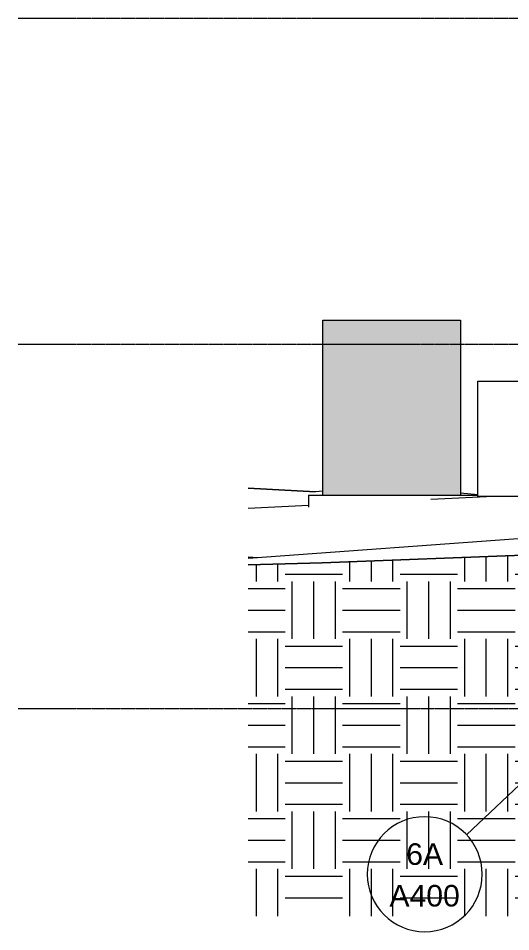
# Model space of a CAD drawing. Header units: inches. Extents: x 9661 to 16490, y -393 to 647.
# Drawn here: x 9660.5 to 9866.2, y -245.2 to 136 of the extents above; entities that cross this region are included whole.
import ezdxf

# ---------------------------------------------------------------- set-up
doc = ezdxf.new("R2010")
doc.units = ezdxf.units.IN
doc.header["$MEASUREMENT"] = 0
doc.linetypes.add('Grid Line 1_2_', pattern=[0.875, 0.5, -0.125, 0.125, -0.125])
for name, color, linetype, lineweight in [('0-1', 7, 'Continuous', 5), ('A-ANNO-SYMB', 150, 'Continuous', 9), ('A-FLOR-4', 55, 'Continuous', 9), ('A-FLOR-LEVL-1', 51, 'Grid Line 1_2_', 9), ('C-TOPO', 7, 'Continuous', 9), ('C-TOPO-1', 45, 'Continuous', 9), ('C-TOPO-2', 55, 'Continuous', 9), ('E-ELEC-EQPM-1', 55, 'Continuous', 9)]:
    doc.layers.add(name, color=color, linetype=linetype, lineweight=lineweight)
doc.styles.add('Arial', font='arial.ttf', dxfattribs={"height": 9})

# ---------------------------------------------------------------- blocks, each defined once
blk = doc.blocks.new('CTR  - Topography_rvt-1-BUILDING SECTION - EAST_WEST - LOOKING NORTH')
at = {"layer": 'C-TOPO-1'}
h = blk.add_hatch(dxfattribs=at)
h.set_pattern_fill('FP_12', color=256, style=0, pattern_type=2)
h.set_pattern_definition([(0, (10995.947, 72), (24, 24), [24, -24]), (0, (10995.947, 81), (24, 24), [24, -24]), (0, (10995.947, 90), (24, 24), [24, -24]), (90, (10998.947, 93), (-24, 24), [24, -24]), (90, (11007.947, 93), (-24, 24), [24, -24]), (90, (11016.947, 93), (-24, 24), [24, -24])])
h.paths.add_polyline_path([(9787.46, -238.73), (9888.19, -238.73), (9888.19, -182), (9881.19, -182), (9881.19, -180), (9872.69, -180), (9872.69, -168), (9877.28, -161.45), (9883.25, -158), (9888.19, -158), (9888.19, -87.44), (9787.46, -91.19), (9756.46, -92.02), (9756.46, -238.73)], flags=0)
h.paths.add_polyline_path([(9877.44, -177.09), (9878.33, -177.09), (9879.13, -176.7), (9879.69, -176.01), (9879.89, -175.14), (9879.69, -174.27), (9879.13, -173.57), (9878.33, -173.19), (9877.44, -173.19), (9876.64, -173.57), (9876.08, -174.27), (9875.89, -175.14), (9876.08, -176.01), (9876.64, -176.7), (9877.28, -177.01)], flags=0)
at = {"layer": 'C-TOPO'}
for p, q in [((9888.19, -87.44), (9787.46, -91.19)), ((9787.46, -91.19), (9756.46, -92.02))]:
    blk.add_line(p, q, dxfattribs=at)
at = {"layer": 'C-TOPO-2'}
for p, q in [((9756.46, -60.11), (9784.68, -61.59)), ((9784.68, -61.59), (9756.46, -60.11)), ((9787.69, -61.38), (9784.68, -61.59)), ((9787.69, -61.38), (9784.68, -61.59)), ((9858.91, -63.49), (9832.86, -64.77)), ((9852.44, -62.89), (9845.19, -62.19)), ((9852.44, -62.89), (9845.19, -62.19)), ((9858.69, -63.5), (9858.58, -63.49)), ((9858.69, -63.5), (9858.58, -63.49)), ((9781.69, -67.27), (9756.46, -68.5)), ((9888.19, -79.91), (9756.46, -89.4)), ((9787.46, -91.19), (9888.19, -87.44)), ((9760.57, -89.11), (9756.46, -88.83)), ((9756.46, -92.02), (9787.46, -91.19)), ((9785.26, -91.25), (9787.46, -91.19))]:
    blk.add_line(p, q, dxfattribs=at)
blk = doc.blocks.new('261200 - Medium-Voltage Transformers - Generic - large-2843574-BUILDING SECTION - EAST_WEST - LOOKING NORTH')
at = {"layer": 'E-ELEC-EQPM-1'}
blk.add_hatch(color=256, dxfattribs=at).paths.add_polyline_path([(9845.19, -63), (9845.19, 10), (9787.69, 10), (9787.69, -63), (9835.32, -63)], flags=0)
for p, q in [((9787.69, -63), (9787.69, 10)), ((9787.69, 10), (9845.19, 10)), ((9845.19, 10), (9845.19, -63))]:
    blk.add_line(p, q, dxfattribs=at)
blk = doc.blocks.new('262400 - Switchboards and Panelboards - Electric Panel - Generic - 262400 - Switchboards and Panelboards - Electric Panel - Generic-2655902-BUILDING SECTION - EAST_WEST - LOOKING NORTH')
at = {"layer": 'E-ELEC-EQPM-1'}
for p, q in [((9852.44, -15.49), (9887.44, -15.49)), ((9852.44, -63.49), (9852.44, -15.49)), ((9874.99, -63.49), (9852.44, -63.49)), ((9888.19, -63.49), (9887.99, -63.49))]:
    blk.add_line(p, q, dxfattribs=at)
blk = doc.blocks.new('Section - Callout Head-565430-BUILDING SECTION - EAST_WEST - LOOKING NORTH')
at = {"layer": 'A-ANNO-SYMB'}
for start, end in [(0, 180), (180, 360)]:
    blk.add_arc((9830.26, -221.17), 24, start, end, dxfattribs=at)

msp = doc.modelspace()

# ---------------------------------------------------------------- linework, layer by layer
at = {"layer": 'A-ANNO-SYMB'}
msp.add_line((9874.7679, -179.1831), (9847.7215, -204.6985), dxfattribs=at)
at = {"layer": 'A-FLOR-4'}
for p, q in [((9781.6894, -63), (9852.4394, -63)), ((9781.6894, -63), (9781.6894, -68.0621)), ((9857.1894, -63.4936), (9857.1894, -63.5779))]:
    msp.add_line(p, q, dxfattribs=at)
at = {"layer": 'A-FLOR-LEVL-1'}
for p, q in [((9660.5284, 136), (12376.0591, 136)), ((9660.5284, 0), (12376.0591, 0)), ((9660.5284, -152), (12376.0591, -152))]:
    msp.add_line(p, q, dxfattribs=at)

# ---------------------------------------------------------------- block references
at = {"layer": '0-1'}
msp.add_blockref('CTR  - Topography_rvt-1-BUILDING SECTION - EAST_WEST - LOOKING NORTH', (0, 0), dxfattribs=at)
at = {"layer": 'A-ANNO-SYMB'}
msp.add_blockref('Section - Callout Head-565430-BUILDING SECTION - EAST_WEST - LOOKING NORTH', (0, 0), dxfattribs=at)
at = {"layer": 'E-ELEC-EQPM-1'}
for name in ['261200 - Medium-Voltage Transformers - Generic - large-2843574-BUILDING SECTION - EAST_WEST - LOOKING NORTH', '262400 - Switchboards and Panelboards - Electric Panel - Generic - 262400 - Switchboards and Panelboards - Electric Panel - Generic-2655902-BUILDING SECTION - EAST_WEST - LOOKING NORTH']:
    msp.add_blockref(name, (0, 0), dxfattribs=at)

# ---------------------------------------------------------------- texts
at = {"layer": 'A-ANNO-SYMB', "char_height": 9, "attachment_point": 1, "style": 'Arial'}
for s, insert, width in [('6A', (9822.5221, -208.2685), 18.786), ('A400', (9815.53, -225.6527), 35.754)]:
    msp.add_mtext(s, dxfattribs=dict(at, insert=insert, width=width))

doc.saveas('drawing.dxf')
